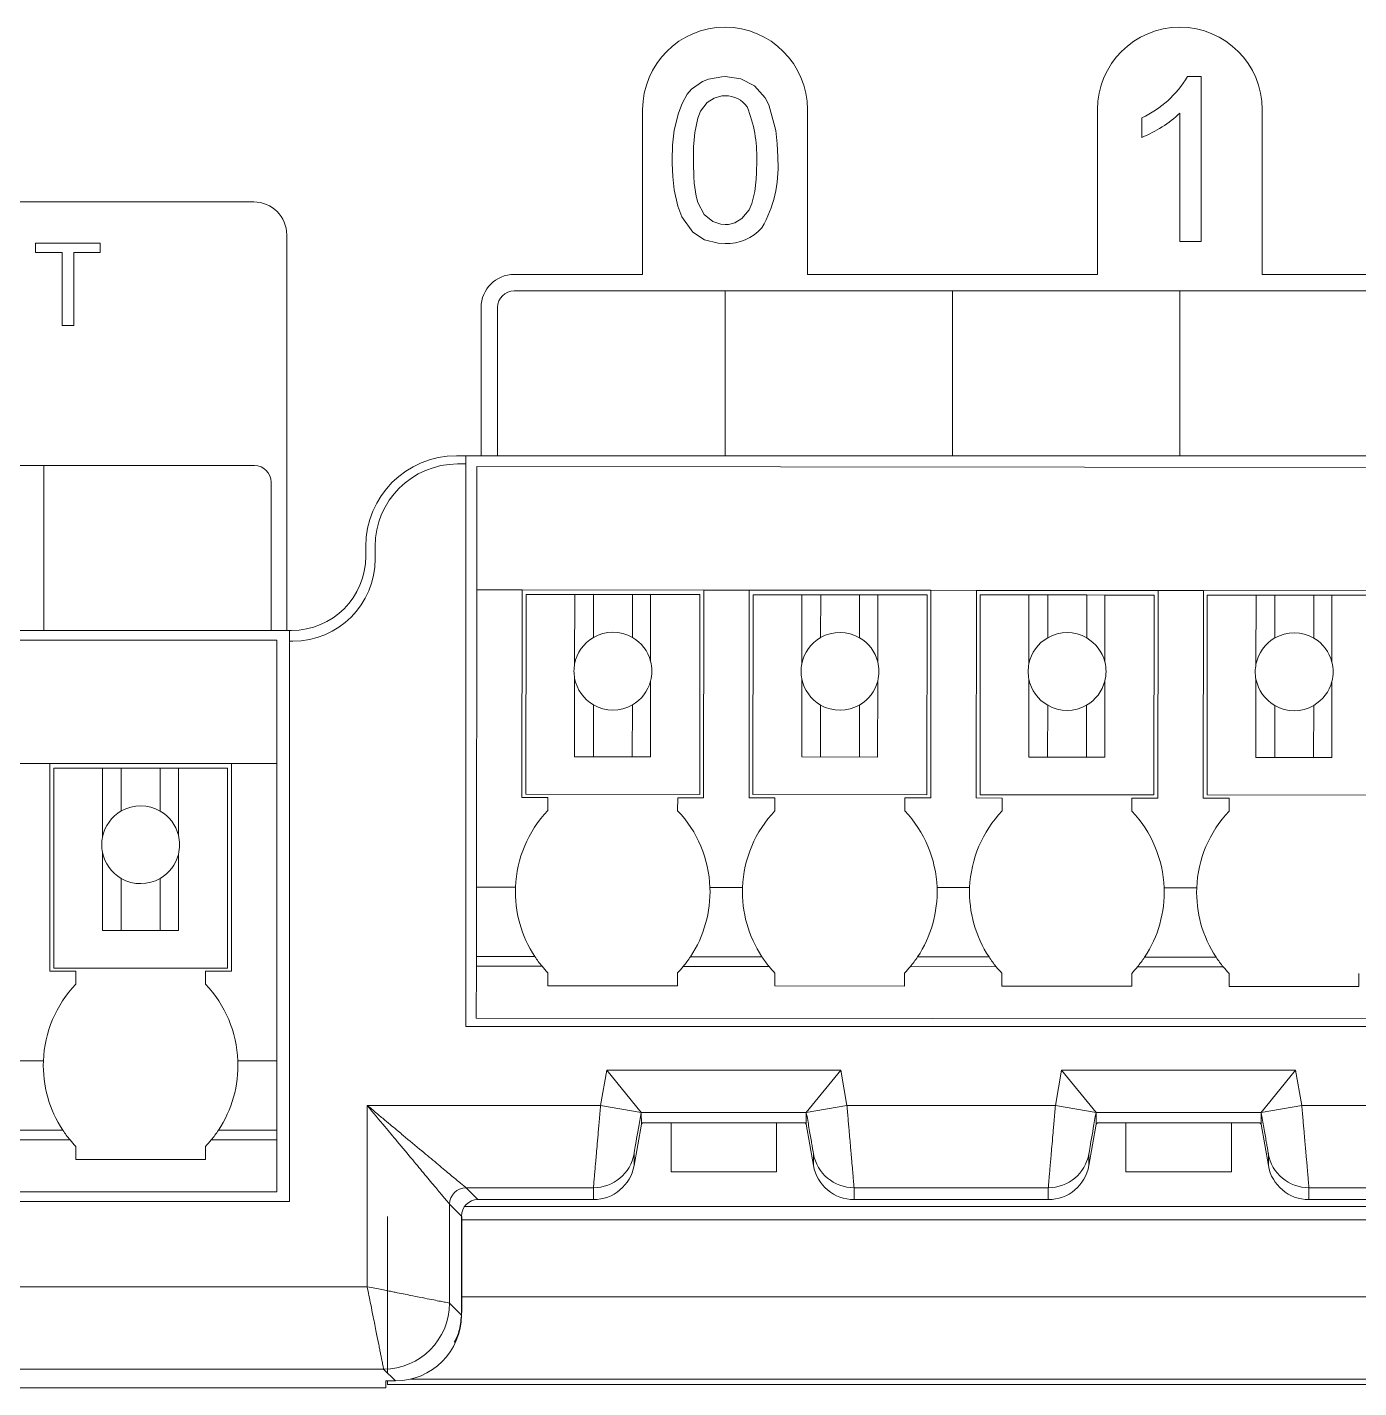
# Model space of a CAD drawing. Header units: inches. Extents: x 0.3 to 10.6, y 0.4 to 8.2.
# Drawn here: x 3.193 to 4.001, y 4.681 to 5.506 of the extents above; entities that cross this region are included whole.
import ezdxf

# ---------------------------------------------------------------- set-up
doc = ezdxf.new("R2010")
doc.units = ezdxf.units.IN
doc.header["$MEASUREMENT"] = 0

msp = doc.modelspace()

# ---------------------------------------------------------------- linework, layer by layer
at = {"color": 7, "linetype": 'Continuous', "lineweight": 15}
for p, q in [((3.90564, 5.47615), (3.89739, 5.47615)), ((3.90564, 5.47615), (3.90564, 5.37615)), ((3.56682, 5.45615), (3.56682, 5.35615)), ((3.66682, 5.35615), (3.66682, 5.45615)), ((3.84282, 5.45615), (3.84282, 5.35615)), ((3.86974, 5.43933), (3.86974, 5.45115)), ((3.89282, 5.37615), (3.89282, 5.45407)), ((3.94282, 5.35615), (3.94282, 5.45615)), ((3.33089, 5.40015), (2.49782, 5.40015)), ((3.19852, 5.36938), (3.19852, 5.37515)), ((3.19852, 5.37515), (3.23763, 5.37515)), ((3.23763, 5.37515), (3.23763, 5.36938)), ((3.35089, 5.14015), (3.35089, 5.38015)), ((3.90564, 5.37615), (3.89282, 5.37615)), ((3.21455, 5.36938), (3.19852, 5.36938)), ((3.21455, 5.32515), (3.21455, 5.36938)), ((3.23763, 5.36938), (3.2216, 5.36938)), ((3.2216, 5.36938), (3.2216, 5.32515)), ((3.56682, 5.35615), (3.48882, 5.35615)), ((3.84282, 5.35615), (3.66682, 5.35615)), ((4.11882, 5.35615), (3.94282, 5.35615)), ((3.48882, 5.34615), (3.61682, 5.34615)), ((3.61682, 5.34615), (3.61682, 5.24615)), ((3.61682, 5.34615), (3.75482, 5.34615)), ((3.75482, 5.24615), (3.75482, 5.34615)), ((3.75482, 5.34615), (3.89282, 5.34615)), ((3.89282, 5.34615), (3.89282, 5.24615)), ((3.89282, 5.34615), (4.03082, 5.34615)), ((3.46882, 5.33615), (3.46882, 5.24615)), ((3.47882, 5.24615), (3.47882, 5.33615)), ((3.2216, 5.32515), (3.21455, 5.32515)), ((3.45382, 5.24615), (3.46882, 5.24615)), ((3.45954, 5.24115), (3.45954, 5.24615)), ((3.47882, 5.24615), (3.46882, 5.24615)), ((3.47882, 5.24615), (3.61682, 5.24615)), ((3.61682, 5.24615), (3.75482, 5.24615)), ((3.75482, 5.24615), (3.89282, 5.24615)), ((3.89282, 5.24615), (4.03082, 5.24615)), ((3.20339, 5.24015), (3.07539, 5.24015)), ((3.20339, 5.14015), (3.20339, 5.24015)), ((3.20339, 5.24015), (3.33139, 5.24015)), ((3.45954, 5.24115), (3.45454, 5.24115)), ((3.45954, 4.89989), (3.45954, 5.24115)), ((3.46622, 5.23956), (3.46615, 5.16476)), ((3.46622, 5.23956), (4.59614, 5.23852)), ((3.34139, 5.23015), (3.34139, 5.14015)), ((3.39882, 5.18515), (3.39882, 5.19115)), ((3.40454, 5.19115), (3.40454, 5.18365)), ((3.46615, 5.16476), (3.46598, 4.9844)), ((3.49371, 5.16473), (3.46615, 5.16476)), ((3.49359, 5.03875), (3.49371, 5.16473)), ((3.60394, 5.16463), (3.49371, 5.16473)), ((3.49607, 5.16198), (3.49595, 5.04072)), ((3.52559, 5.16195), (3.49607, 5.16198)), ((3.52555, 5.11979), (3.52559, 5.16195)), ((3.53701, 5.16194), (3.52559, 5.16195)), ((3.53699, 5.13594), (3.53701, 5.16194)), ((3.56063, 5.16192), (3.53701, 5.16194)), ((3.56061, 5.13592), (3.56063, 5.16192)), ((3.57166, 5.16191), (3.56063, 5.16192)), ((3.57166, 5.16191), (3.57162, 5.1215)), ((3.60158, 5.16188), (3.57166, 5.16191)), ((3.60147, 5.04062), (3.60158, 5.16188)), ((3.60383, 5.03865), (3.60394, 5.16463)), ((3.6315, 5.16461), (3.60394, 5.16463)), ((3.6315, 5.16461), (3.63138, 5.03862)), ((3.74174, 5.1645), (3.6315, 5.16461)), ((3.63386, 5.16185), (3.63375, 5.04059)), ((3.66344, 5.16182), (3.63386, 5.16185)), ((3.6634, 5.11993), (3.66344, 5.16182)), ((3.67486, 5.16181), (3.66344, 5.16182)), ((3.67483, 5.13584), (3.67486, 5.16181)), ((3.69848, 5.16179), (3.67486, 5.16181)), ((3.69846, 5.13576), (3.69848, 5.16179)), ((3.7095, 5.16178), (3.69848, 5.16179)), ((3.7095, 5.16178), (3.70947, 5.12117)), ((3.73937, 5.16175), (3.7095, 5.16178)), ((3.73926, 5.04049), (3.73937, 5.16175)), ((3.74162, 5.03852), (3.74174, 5.1645)), ((3.7693, 5.16448), (3.74174, 5.1645)), ((3.7693, 5.16448), (3.76918, 5.0385)), ((3.87953, 5.16438), (3.7693, 5.16448)), ((3.77166, 5.16172), (3.77154, 5.04046)), ((3.80124, 5.16169), (3.77166, 5.16172)), ((3.8012, 5.1198), (3.80124, 5.16169)), ((3.81265, 5.16168), (3.80124, 5.16169)), ((3.81263, 5.13571), (3.81265, 5.16168)), ((3.83627, 5.16166), (3.81265, 5.16168)), ((3.83625, 5.13563), (3.83627, 5.16166)), ((3.8473, 5.16165), (3.83627, 5.16166)), ((3.8473, 5.16165), (3.84726, 5.12104)), ((3.87717, 5.16162), (3.8473, 5.16165)), ((3.87706, 5.04036), (3.87717, 5.16162)), ((3.87942, 5.03839), (3.87953, 5.16438)), ((3.90709, 5.16435), (3.87953, 5.16438)), ((3.90709, 5.16435), (3.90697, 5.03837)), ((4.01733, 5.16425), (3.90709, 5.16435)), ((3.90945, 5.16159), (3.90934, 5.04033)), ((3.93903, 5.16157), (3.90945, 5.16159)), ((3.93899, 5.11968), (3.93903, 5.16157)), ((3.95045, 5.16156), (3.93903, 5.16157)), ((3.95042, 5.13559), (3.95045, 5.16156)), ((3.97407, 5.16153), (3.95045, 5.16156)), ((3.97405, 5.1355), (3.97407, 5.16153)), ((3.98509, 5.16152), (3.97407, 5.16153)), ((3.98509, 5.16152), (3.98506, 5.12092)), ((4.01496, 5.1615), (3.98509, 5.16152)), ((3.06539, 5.14015), (3.20339, 5.14015)), ((3.20339, 5.14015), (3.34139, 5.14015)), ((3.34139, 5.14015), (3.35089, 5.14015)), ((3.35089, 5.14015), (3.35382, 5.14015)), ((3.35254, 5.14015), (3.35254, 5.13365)), ((2.76615, 5.13416), (3.34489, 5.13416)), ((3.34489, 5.13416), (3.34489, 5.05936)), ((3.35254, 5.13365), (3.35254, 4.79365)), ((3.35454, 5.13365), (3.35254, 5.13365)), ((3.5255, 5.06352), (3.52555, 5.1112)), ((3.66335, 5.0634), (3.66339, 5.1108)), ((3.80114, 5.06327), (3.80119, 5.11067)), ((3.93894, 5.06314), (3.93898, 5.11054)), ((3.57161, 5.1094), (3.57156, 5.06348)), ((3.70945, 5.10947), (3.70941, 5.06335)), ((3.84725, 5.10935), (3.84721, 5.06323)), ((3.98505, 5.10922), (3.985, 5.0631)), ((3.53692, 5.06351), (3.53695, 5.09502)), ((3.56057, 5.095), (3.56054, 5.06349)), ((3.67477, 5.06339), (3.6748, 5.09487)), ((3.69842, 5.09491), (3.69839, 5.06336)), ((3.81256, 5.06326), (3.81259, 5.09474)), ((3.83621, 5.09478), (3.83618, 5.06324)), ((3.95036, 5.06313), (3.95039, 5.09461)), ((3.97401, 5.09465), (3.97398, 5.06311)), ((3.57156, 5.06348), (3.5255, 5.06352)), ((3.70941, 5.06335), (3.66335, 5.0634)), ((3.84721, 5.06323), (3.80114, 5.06327)), ((3.985, 5.0631), (3.93894, 5.06314)), ((3.2071, 5.05936), (3.17954, 5.05936)), ((3.2071, 5.05936), (3.2071, 4.93337)), ((3.31734, 5.05936), (3.2071, 5.05936)), ((3.20946, 5.0566), (3.20946, 4.93534)), ((3.23904, 5.0566), (3.20946, 5.0566)), ((3.23904, 5.01471), (3.23904, 5.0566)), ((3.25046, 5.0566), (3.23904, 5.0566)), ((3.25046, 5.03063), (3.25046, 5.0566)), ((3.27408, 5.0566), (3.25046, 5.0566)), ((3.27408, 5.03057), (3.27408, 5.0566)), ((3.2851, 5.0566), (3.27408, 5.0566)), ((3.2851, 5.0566), (3.2851, 5.01599)), ((3.31497, 5.0566), (3.2851, 5.0566)), ((3.31497, 4.93534), (3.31497, 5.0566)), ((3.31734, 5.05936), (3.31734, 4.93337)), ((3.34489, 5.05936), (3.31734, 5.05936)), ((3.34489, 5.05936), (3.34489, 4.87899)), ((3.49359, 5.03875), (3.50934, 5.03874)), ((3.49595, 5.04072), (3.60147, 5.04062)), ((3.50934, 5.03874), (3.50933, 5.03086)), ((3.58808, 5.03866), (3.58807, 5.03079)), ((3.60383, 5.03865), (3.58808, 5.03866)), ((3.64713, 5.03861), (3.63138, 5.03862)), ((3.63375, 5.04059), (3.73926, 5.04049)), ((3.64713, 5.03861), (3.64713, 5.03073)), ((3.72587, 5.03854), (3.72587, 5.03066)), ((3.74162, 5.03852), (3.72587, 5.03854)), ((3.78493, 5.03848), (3.76918, 5.0385)), ((3.77154, 5.04046), (3.87706, 5.04036)), ((3.78493, 5.03848), (3.78492, 5.03061)), ((3.86367, 5.03841), (3.86366, 5.03053)), ((3.87942, 5.03839), (3.86367, 5.03841)), ((3.92272, 5.03835), (3.90697, 5.03837)), ((3.90934, 5.04033), (4.01485, 5.04024)), ((3.92272, 5.03835), (3.92272, 5.03048)), ((3.23904, 4.95818), (3.23904, 5.00558)), ((3.2851, 5.0043), (3.2851, 4.95818)), ((3.25046, 4.95818), (3.25046, 4.98966)), ((3.27408, 4.98972), (3.27408, 4.95818)), ((3.46598, 4.9844), (3.46594, 4.9423)), ((3.48965, 4.98437), (3.46598, 4.9844)), ((3.62745, 4.98425), (3.60766, 4.98426)), ((3.76524, 4.98412), (3.74546, 4.98414)), ((3.90304, 4.98399), (3.88325, 4.98401)), ((3.2851, 4.95818), (3.23904, 4.95818)), ((3.50142, 4.94227), (3.46594, 4.9423)), ((3.46594, 4.9423), (3.46594, 4.93641)), ((3.63921, 4.94214), (3.59582, 4.94218)), ((3.77701, 4.94202), (3.73362, 4.94206)), ((3.9148, 4.94189), (3.87141, 4.94193)), ((3.22285, 4.93337), (3.2071, 4.93337)), ((3.20946, 4.93534), (3.31497, 4.93534)), ((3.22285, 4.93337), (3.22285, 4.9255)), ((3.30159, 4.9255), (3.30159, 4.93337)), ((3.30159, 4.93337), (3.31734, 4.93337)), ((3.46594, 4.93641), (3.46591, 4.90492)), ((3.50576, 4.93638), (3.46594, 4.93641)), ((3.50924, 4.93244), (3.50923, 4.92456)), ((3.58797, 4.92449), (3.58798, 4.93236)), ((3.64356, 4.93625), (3.59146, 4.9363)), ((3.64703, 4.93231), (3.64703, 4.92443)), ((3.72577, 4.92436), (3.72577, 4.93224)), ((3.78135, 4.93612), (3.72926, 4.93617)), ((3.78483, 4.93218), (3.78482, 4.92431)), ((3.86356, 4.92423), (3.86357, 4.93211)), ((3.91915, 4.93599), (3.86706, 4.93604)), ((3.92262, 4.93205), (3.92262, 4.92418)), ((4.00136, 4.92411), (4.00136, 4.93198)), ((3.58797, 4.92449), (3.50923, 4.92456)), ((3.72577, 4.92436), (3.64703, 4.92443)), ((3.86356, 4.92423), (3.78482, 4.92431)), ((4.00136, 4.92411), (3.92262, 4.92418)), ((3.46591, 4.90492), (4.59583, 4.90387)), ((4.60254, 4.89989), (3.45954, 4.89989)), ((3.20321, 4.87899), (3.18343, 4.87899)), ((3.34489, 4.87899), (3.32122, 4.87899)), ((3.34489, 4.87899), (3.34489, 4.8369)), ((3.54131, 4.852), (3.54506, 4.87326)), ((3.54506, 4.87326), (3.68702, 4.87326)), ((3.54506, 4.87326), (3.56593, 4.84766)), ((3.68702, 4.87326), (3.66614, 4.84766)), ((3.68702, 4.87326), (3.69076, 4.852)), ((3.81731, 4.852), (3.82106, 4.87326)), ((3.82106, 4.87326), (3.96302, 4.87326)), ((3.82106, 4.87326), (3.84193, 4.84766)), ((3.96302, 4.87326), (3.94214, 4.84766)), ((3.96302, 4.87326), (3.96676, 4.852)), ((3.39969, 4.852), (3.54131, 4.852)), ((3.39969, 4.742), (3.39969, 4.852)), ((3.56593, 4.84766), (3.54131, 4.852)), ((3.56593, 4.84766), (3.66614, 4.84766)), ((3.56593, 4.84766), (3.56604, 4.84065)), ((3.56604, 4.84826), (3.56604, 4.84827)), ((3.66604, 4.84827), (3.66604, 4.84826)), ((3.66604, 4.84065), (3.66614, 4.84766)), ((3.66614, 4.84766), (3.69076, 4.852)), ((3.69076, 4.852), (3.81731, 4.852)), ((3.84193, 4.84766), (3.81731, 4.852)), ((3.84193, 4.84766), (3.94214, 4.84766)), ((3.84193, 4.84766), (3.84204, 4.84065)), ((3.84204, 4.84826), (3.84204, 4.84827)), ((3.94204, 4.84827), (3.94204, 4.84826)), ((3.94204, 4.84065), (3.94214, 4.84766)), ((3.94214, 4.84766), (3.96676, 4.852)), ((3.96676, 4.852), (4.09331, 4.852)), ((3.5616, 4.81548), (3.56604, 4.84065)), ((3.56604, 4.84065), (3.56674, 4.84135)), ((3.56674, 4.84135), (3.66534, 4.84135)), ((3.58404, 4.84135), (3.58404, 4.81165)), ((3.64804, 4.81165), (3.64804, 4.84135)), ((3.66534, 4.84135), (3.66604, 4.84065)), ((3.66604, 4.84065), (3.67048, 4.81548)), ((3.8376, 4.81548), (3.84204, 4.84065)), ((3.84204, 4.84065), (3.84274, 4.84135)), ((3.84274, 4.84135), (3.94134, 4.84135)), ((3.86004, 4.84135), (3.86004, 4.81165)), ((3.92404, 4.81165), (3.92404, 4.84135)), ((3.94134, 4.84135), (3.94204, 4.84065)), ((3.94204, 4.84065), (3.94648, 4.81548)), ((3.21937, 4.83101), (3.16727, 4.83101)), ((3.21502, 4.8369), (3.17162, 4.8369)), ((3.30507, 4.83101), (3.34489, 4.83101)), ((3.30942, 4.8369), (3.34489, 4.8369)), ((3.34489, 4.8369), (3.34489, 4.83101)), ((3.34489, 4.79951), (3.34489, 4.83101)), ((3.22285, 4.82707), (3.22285, 4.8192)), ((3.30159, 4.8192), (3.30159, 4.82707)), ((3.5616, 4.82266), (3.5616, 4.81548)), ((3.67048, 4.82266), (3.67048, 4.81548)), ((3.8376, 4.82266), (3.8376, 4.81548)), ((3.94648, 4.82266), (3.94648, 4.81548)), ((3.30159, 4.8192), (3.22285, 4.8192)), ((3.58404, 4.81165), (3.64804, 4.81165)), ((3.86004, 4.81165), (3.92404, 4.81165)), ((2.76615, 4.79951), (3.34489, 4.79951)), ((3.45968, 4.80201), (3.53698, 4.80201)), ((3.45968, 4.80201), (3.46687, 4.79482)), ((3.53698, 4.79482), (3.53698, 4.80201)), ((3.6951, 4.80201), (3.81298, 4.80201)), ((3.6951, 4.80201), (3.6951, 4.79482)), ((3.81298, 4.79482), (3.81298, 4.80201)), ((3.9711, 4.80201), (4.08898, 4.80201)), ((3.9711, 4.80201), (3.9711, 4.79482)), ((3.35254, 4.79365), (2.75954, 4.79365)), ((3.44968, 4.79201), (3.44968, 4.732)), ((3.45687, 4.78482), (3.44968, 4.79201)), ((3.45874, 4.79065), (4.60334, 4.79065)), ((3.53698, 4.79482), (3.46687, 4.79482)), ((3.81298, 4.79482), (3.6951, 4.79482)), ((4.08898, 4.79482), (3.9711, 4.79482)), ((3.41204, 4.68965), (3.41204, 4.78465)), ((3.45687, 4.72481), (3.45687, 4.78482)), ((3.45704, 4.78465), (3.45687, 4.78465)), ((3.45704, 4.78465), (3.45704, 4.72681)), ((3.45704, 4.78265), (4.60504, 4.78265)), ((2.66017, 4.742), (3.39969, 4.742)), ((3.45687, 4.72481), (3.44968, 4.732)), ((4.60504, 4.73592), (3.45704, 4.73592)), ((3.45704, 4.72678), (3.45704, 4.72681)), ((2.66017, 4.69201), (3.40968, 4.69201)), ((3.41687, 4.68482), (3.40968, 4.69201)), ((2.43604, 4.68065), (3.41104, 4.68065)), ((3.41687, 4.68482), (3.41104, 4.68482)), ((3.41104, 4.68065), (3.41104, 4.68482)), ((3.41204, 4.68265), (3.41204, 4.68482)), ((4.65004, 4.68265), (3.41204, 4.68265)), ((4.63586, 4.68593), (3.42622, 4.68593))]:
    msp.add_line(p, q, dxfattribs=at)
at = {"color": 7, "linetype": 'Continuous', "lineweight": 15, "flags": 128}
for points in [[(3.61682, 5.47615), (3.61482, 5.47608), (3.60688, 5.47467), (3.60316, 5.47319), (3.59651, 5.46854), (3.5939, 5.46543), (3.5908, 5.45993), (3.58849, 5.45407), (3.58594, 5.44377), (3.58502, 5.43467), (3.58477, 5.42547)], [(3.64887, 5.42547), (3.64885, 5.42747), (3.64855, 5.43546), (3.6477, 5.44342), (3.64343, 5.45897), (3.64115, 5.46325), (3.63466, 5.47062), (3.62633, 5.47486), (3.61682, 5.47615)], [(3.61696, 5.46461), (3.61496, 5.4645), (3.61015, 5.46317), (3.60605, 5.46041), (3.60195, 5.45513), (3.60026, 5.45089), (3.59851, 5.44227), (3.59805, 5.43791), (3.59776, 5.43354), (3.59759, 5.42551)], [(3.58477, 5.42547), (3.58479, 5.42347), (3.5851, 5.41547), (3.58595, 5.40751), (3.58813, 5.39761), (3.59064, 5.3911), (3.59726, 5.38183), (3.60439, 5.37719), (3.6126, 5.37508), (3.61682, 5.37487)], [(3.59759, 5.42551), (3.5976, 5.42351), (3.59786, 5.41551), (3.59818, 5.41152), (3.59935, 5.4036), (3.60036, 5.39972), (3.60416, 5.39259), (3.60948, 5.3882), (3.61428, 5.38659), (3.61682, 5.3864)], [(3.61682, 5.3864), (3.61882, 5.38653), (3.62273, 5.38752), (3.62694, 5.39008), (3.63141, 5.39528), (3.63307, 5.39909), (3.63483, 5.40649), (3.63568, 5.41402), (3.6359, 5.4178), (3.63605, 5.42551)]]:
    msp.add_lwpolyline(points, dxfattribs=at)
at = {"color": 7, "linetype": 'Continuous', "lineweight": 15}
for centre, radius, start, end in [((3.61682, 5.45615), 0.05, 0, 180), ((3.89282, 5.45615), 0.05, 0, 180), ((3.84273, 5.5088), 0.06367, 295.10372, 329.14537), ((3.61701, 5.44837), 0.01624, 35.31696, 90.18065), ((3.55694, 5.42795), 0.07914, 358.22934, 22.12345), ((3.84275, 5.50702), 0.07288, 291.74457, 313.40355), ((3.57654, 5.42099), 0.07247, 329.77181, 3.54423), ((3.33089, 5.38015), 0.02, 0, 90), ((3.61767, 5.40361), 0.02876, 268.31227, 318.35751), ((3.48882, 5.33615), 0.02, 90, 180), ((3.48882, 5.33615), 0.01, 90, 180), ((3.45382, 5.19115), 0.055, 90, 180), ((3.33139, 5.23015), 0.01, 0, 90), ((3.45454, 5.19115), 0.05, 90, 180), ((3.35382, 5.18515), 0.045, 270, 0), ((3.35454, 5.18365), 0.05, 270, 0), ((3.54878, 5.11547), 0.02362, 119.9469, 169.47159), ((3.54878, 5.11547), 0.02362, 59.9469, 119.9469), ((3.54878, 5.11547), 0.02362, 14.78201, 59.9469), ((3.68657, 5.11534), 0.02362, 119.80146, 168.79958), ((3.68657, 5.11534), 0.02362, 59.80124, 119.80146), ((3.68657, 5.11534), 0.02362, 14.28144, 59.80124), ((3.82437, 5.11522), 0.02362, 119.80146, 168.79958), ((3.82437, 5.11522), 0.02362, 59.80124, 119.80146), ((3.82437, 5.11522), 0.02362, 14.28144, 59.80124), ((3.96216, 5.11509), 0.02362, 119.80146, 168.79958), ((3.96216, 5.11509), 0.02362, 59.80124, 119.80146), ((3.96216, 5.11509), 0.02362, 14.28144, 59.80124), ((3.54878, 5.11547), 0.02362, 169.47159, 190.42221), ((3.54878, 5.11547), 0.02362, 345.11179, 14.78201), ((3.68657, 5.11534), 0.02362, 168.79958, 191.09422), ((3.68657, 5.11534), 0.02362, 345.61236, 14.28144), ((3.82437, 5.11522), 0.02362, 168.79958, 191.09422), ((3.82437, 5.11522), 0.02362, 345.61236, 14.28144), ((3.96216, 5.11509), 0.02362, 168.79958, 191.09422), ((3.96216, 5.11509), 0.02362, 345.61236, 14.28144), ((3.54878, 5.11547), 0.02362, 190.42221, 239.9469), ((3.68657, 5.11534), 0.02362, 191.09422, 240.09234), ((3.82437, 5.11522), 0.02362, 191.09422, 240.09234), ((3.96216, 5.11509), 0.02362, 191.09422, 240.09234), ((3.54878, 5.11547), 0.02362, 299.9469, 345.11179), ((3.68657, 5.11534), 0.02362, 300.09256, 345.61236), ((3.82437, 5.11522), 0.02362, 300.09256, 345.61236), ((3.96216, 5.11509), 0.02362, 300.09256, 345.61236), ((3.54878, 5.11547), 0.02362, 239.9469, 299.9469), ((3.68657, 5.11534), 0.02362, 240.09234, 300.09256), ((3.82437, 5.11522), 0.02362, 240.09234, 300.09256), ((3.96216, 5.11509), 0.02362, 240.09234, 300.09256), ((3.26222, 5.01014), 0.02362, 119.85456, 168.85268), ((3.26222, 5.01014), 0.02362, 59.85434, 119.85456), ((3.26222, 5.01014), 0.02362, 14.33454, 59.85434), ((3.56096, 4.9816), 0.07136, 136.34408, 177.77326), ((3.53635, 4.98162), 0.07136, 2.12054, 43.54972), ((3.69875, 4.98147), 0.07136, 136.34408, 177.77326), ((3.67415, 4.9815), 0.07136, 2.12054, 43.54972), ((3.83655, 4.98135), 0.07136, 136.34408, 177.77326), ((3.81194, 4.98137), 0.07136, 2.12054, 43.54972), ((3.97434, 4.98122), 0.07136, 136.34408, 177.77326), ((3.26222, 5.01014), 0.02362, 168.85268, 191.14732), ((3.26222, 5.01014), 0.02362, 345.66546, 14.33454), ((3.26222, 5.01014), 0.02362, 191.14732, 240.14544), ((3.26222, 5.01014), 0.02362, 300.14566, 345.66546), ((3.26222, 5.01014), 0.02362, 240.14544, 300.14566), ((3.56096, 4.9816), 0.07136, 177.77308, 213.44629), ((3.53635, 4.98162), 0.07136, 326.44763, 2.1206), ((3.69875, 4.98147), 0.07136, 177.77308, 213.44629), ((3.67415, 4.9815), 0.07136, 326.44763, 2.1206), ((3.83655, 4.98135), 0.07136, 177.77308, 213.44629), ((3.81194, 4.98137), 0.07136, 326.44763, 2.1206), ((3.97434, 4.98122), 0.07136, 177.77308, 213.44629), ((3.56096, 4.9816), 0.07136, 213.44615, 219.32853), ((3.53635, 4.98162), 0.07136, 320.56527, 326.44765), ((3.69875, 4.98147), 0.07136, 213.44615, 219.32853), ((3.67415, 4.9815), 0.07136, 320.56527, 326.44765), ((3.83655, 4.98135), 0.07136, 213.44615, 219.32853), ((3.81194, 4.98137), 0.07136, 320.56527, 326.44765), ((3.97434, 4.98122), 0.07136, 213.44615, 219.32853), ((3.56096, 4.9816), 0.07136, 219.32853, 223.54972), ((3.53635, 4.98162), 0.07136, 316.34408, 320.56527), ((3.69875, 4.98147), 0.07136, 219.32853, 223.54972), ((3.67415, 4.9815), 0.07136, 316.34408, 320.56527), ((3.83655, 4.98135), 0.07136, 219.32853, 223.54972), ((3.81194, 4.98137), 0.07136, 316.34408, 320.56527), ((3.97434, 4.98122), 0.07136, 219.32853, 223.54972), ((3.27452, 4.87629), 0.07136, 136.39718, 177.82636), ((3.24991, 4.87629), 0.07136, 2.17364, 43.60282), ((3.27452, 4.87629), 0.07136, 177.82618, 213.49939), ((3.24991, 4.87629), 0.07136, 326.50073, 2.1737), ((3.27452, 4.87629), 0.07136, 213.49925, 219.38163), ((3.27452, 4.87629), 0.07136, 219.38163, 223.60282), ((3.24991, 4.87629), 0.07136, 316.39718, 320.61837), ((3.24991, 4.87629), 0.07136, 320.61837, 326.50075), ((3.53698, 4.82701), 0.025, 269.99664, 349.99477), ((3.69509, 4.82701), 0.025, 190.00523, 270.00336), ((3.81298, 4.82701), 0.025, 269.99664, 349.99477), ((3.97109, 4.82701), 0.025, 190.00523, 270.00336), ((3.45968, 4.79201), 0.01, 90.02044, 179.97956), ((3.40967, 4.73202), 0.04001, 270.02044, 359.97956)]:
    msp.add_arc(centre, radius, start, end, dxfattribs=at)
for centre, major_axis, ratio, start_param, end_param in [((3.53698, 4.81982), (0, 0.025), 0.999848, 3.141593, 4.537856), ((3.6951, 4.81982), (0, -0.025), 0.999848, 4.886922, 6.283185), ((3.81298, 4.81982), (0, 0.025), 0.999848, 3.141593, 4.537856), ((3.9711, 4.81982), (0, -0.025), 0.999848, 4.886922, 6.283185), ((3.46687, 4.78482), (-0.00707, 0.00707), 0.999695, 5.497939, 7.068431), ((3.41686, 4.72483), (0.02829, -0.02829), 0.999695, 5.497939, 7.068431)]:
    msp.add_ellipse(centre, major_axis=major_axis, ratio=ratio, start_param=start_param, end_param=end_param, dxfattribs=at)
for points, knots in [([(3.44968, 4.79201), (3.44964, 4.79205), (3.44957, 4.79214), (3.44922, 4.79257), (3.44869, 4.7932), (3.44796, 4.79407), (3.44704, 4.79517), (3.44509, 4.79751), (3.44123, 4.80216), (3.43484, 4.80981), (3.42694, 4.81932), (3.41869, 4.82918), (3.40945, 4.84033), (3.4033, 4.84769), (3.39969, 4.852)], [0, 0, 0, 0, 0.03055, 0.061446, 0.092849, 0.124915, 0.157786, 0.191598, 0.303679, 0.432217, 0.56174, 0.715116, 0.832767, 1, 1, 1, 1]), ([(3.39969, 4.852), (3.40157, 4.85043), (3.40512, 4.84746), (3.41013, 4.84327), (3.41451, 4.83963), (3.41825, 4.83652), (3.42439, 4.83142), (3.43236, 4.82475), (3.44188, 4.81685), (3.44953, 4.81046), (3.45473, 4.80613), (3.45768, 4.80367), (3.45927, 4.80234), (3.45954, 4.80212), (3.45968, 4.80201)], [0, 0, 0, 0, 0.072894, 0.137845, 0.194854, 0.243923, 0.285055, 0.438421, 0.567964, 0.696493, 0.808592, 0.875212, 0.938617, 1, 1, 1, 1]), ([(3.53698, 4.80201), (3.53698, 4.80207), (3.53699, 4.80218), (3.53704, 4.80278), (3.53712, 4.80372), (3.53723, 4.80502), (3.53737, 4.80669), (3.53754, 4.80871), (3.53774, 4.8111), (3.53798, 4.81384), (3.53827, 4.81722), (3.53865, 4.82155), (3.53915, 4.82722), (3.53977, 4.83425), (3.5405, 4.84266), (3.54103, 4.84878), (3.54131, 4.852)], [0, 0, 0, 0, 0.052835, 0.106333, 0.160495, 0.215325, 0.270826, 0.326999, 0.383848, 0.441375, 0.499582, 0.575259, 0.663145, 0.763235, 0.875523, 1, 1, 1, 1]), ([(3.5616, 4.82266), (3.5616, 4.82278), (3.56207, 4.82552), (3.56367, 4.83475), (3.56479, 4.84119), (3.56593, 4.84766)], [0, 0, 0, 0, 0.5, 0.5, 1, 1, 1, 1]), ([(3.67048, 4.82266), (3.67047, 4.82272), (3.67046, 4.82283), (3.67035, 4.82348), (3.67015, 4.82469), (3.66979, 4.82677), (3.66923, 4.83002), (3.66855, 4.83397), (3.66778, 4.83837), (3.66697, 4.84299), (3.66642, 4.8461), (3.66614, 4.84766)], [0, 0, 0, 0, 0.07984, 0.158989, 0.238712, 0.367732, 0.497659, 0.62744, 0.758134, 0.878592, 1, 1, 1, 1]), ([(3.69076, 4.852), (3.6909, 4.8505), (3.69115, 4.84756), (3.69153, 4.84328), (3.69187, 4.83926), (3.6922, 4.83551), (3.6925, 4.83204), (3.69278, 4.82885), (3.69304, 4.82595), (3.69327, 4.82332), (3.69348, 4.82096), (3.69367, 4.81886), (3.69395, 4.81559), (3.6943, 4.81152), (3.69465, 4.80734), (3.69491, 4.80435), (3.69507, 4.80246), (3.69509, 4.80216), (3.6951, 4.80201)], [0, 0, 0, 0, 0.058156, 0.113787, 0.166892, 0.217471, 0.265524, 0.311052, 0.354054, 0.394531, 0.432482, 0.467908, 0.500809, 0.604998, 0.706997, 0.80682, 0.904483, 1, 1, 1, 1]), ([(3.81298, 4.80201), (3.81298, 4.80207), (3.81299, 4.80218), (3.81304, 4.80278), (3.81312, 4.80372), (3.81323, 4.80502), (3.81337, 4.80669), (3.81354, 4.80871), (3.81374, 4.8111), (3.81398, 4.81384), (3.81427, 4.81722), (3.81465, 4.82155), (3.81515, 4.82722), (3.81577, 4.83425), (3.8165, 4.84266), (3.81703, 4.84878), (3.81731, 4.852)], [0, 0, 0, 0, 0.052835, 0.106333, 0.160495, 0.215325, 0.270826, 0.326999, 0.383848, 0.441375, 0.499582, 0.575259, 0.663145, 0.763235, 0.875523, 1, 1, 1, 1]), ([(3.8376, 4.82266), (3.8376, 4.82278), (3.83807, 4.82552), (3.83967, 4.83475), (3.84079, 4.84119), (3.84193, 4.84766)], [0, 0, 0, 0, 0.5, 0.5, 1, 1, 1, 1]), ([(3.94648, 4.82266), (3.94647, 4.82272), (3.94646, 4.82283), (3.94635, 4.82348), (3.94615, 4.82469), (3.94579, 4.82677), (3.94523, 4.83002), (3.94455, 4.83397), (3.94378, 4.83837), (3.94297, 4.84299), (3.94242, 4.8461), (3.94214, 4.84766)], [0, 0, 0, 0, 0.07984, 0.158989, 0.238712, 0.367732, 0.497659, 0.62744, 0.758134, 0.878592, 1, 1, 1, 1]), ([(3.96676, 4.852), (3.9669, 4.8505), (3.96715, 4.84756), (3.96753, 4.84328), (3.96787, 4.83926), (3.9682, 4.83551), (3.9685, 4.83204), (3.96878, 4.82885), (3.96904, 4.82595), (3.96927, 4.82332), (3.96948, 4.82096), (3.96967, 4.81886), (3.96995, 4.81559), (3.9703, 4.81152), (3.97065, 4.80734), (3.97091, 4.80435), (3.97107, 4.80246), (3.97109, 4.80216), (3.9711, 4.80201)], [0, 0, 0, 0, 0.058156, 0.113787, 0.166892, 0.217471, 0.265524, 0.311052, 0.354054, 0.394531, 0.432482, 0.467908, 0.500809, 0.604998, 0.706997, 0.80682, 0.904483, 1, 1, 1, 1]), ([(3.39969, 4.742), (3.40126, 4.74169), (3.40424, 4.74109), (3.40843, 4.74026), (3.41207, 4.73953), (3.41518, 4.7389), (3.42037, 4.73786), (3.4272, 4.7365), (3.43456, 4.73502), (3.44016, 4.73391), (3.44435, 4.73308), (3.44734, 4.73248), (3.44923, 4.7321), (3.44953, 4.73203), (3.44968, 4.732)], [0, 0, 0, 0, 0.061348, 0.116274, 0.164777, 0.206855, 0.242509, 0.379788, 0.503115, 0.60743, 0.709204, 0.808505, 0.90541, 1, 1, 1, 1]), ([(3.40968, 4.69201), (3.40967, 4.69206), (3.40965, 4.69218), (3.40952, 4.69278), (3.40933, 4.69371), (3.40907, 4.69501), (3.40874, 4.69668), (3.40834, 4.6987), (3.40786, 4.70109), (3.40732, 4.70384), (3.40648, 4.70805), (3.40518, 4.71449), (3.40353, 4.72281), (3.40165, 4.73216), (3.40041, 4.73838), (3.39969, 4.742)], [0, 0, 0, 0, 0.052297, 0.105299, 0.159021, 0.213477, 0.26868, 0.324643, 0.381379, 0.438899, 0.497216, 0.620515, 0.757809, 0.858887, 1, 1, 1, 1]), ([(3.45704, 4.72681), (3.45677, 4.72359), (3.45625, 4.71733), (3.45426, 4.71102), (3.4525, 4.70836), (3.45243, 4.70825)], [0, 0, 0, 0, 0.503688, 0.979726, 1, 1, 1, 1])]:
    msp.add_open_spline(points, degree=3, knots=knots, dxfattribs=at)
msp.add_open_spline([(3.45704, 4.72678), (3.45677, 4.72444)], degree=1, dxfattribs=at)

doc.saveas('drawing.dxf')
